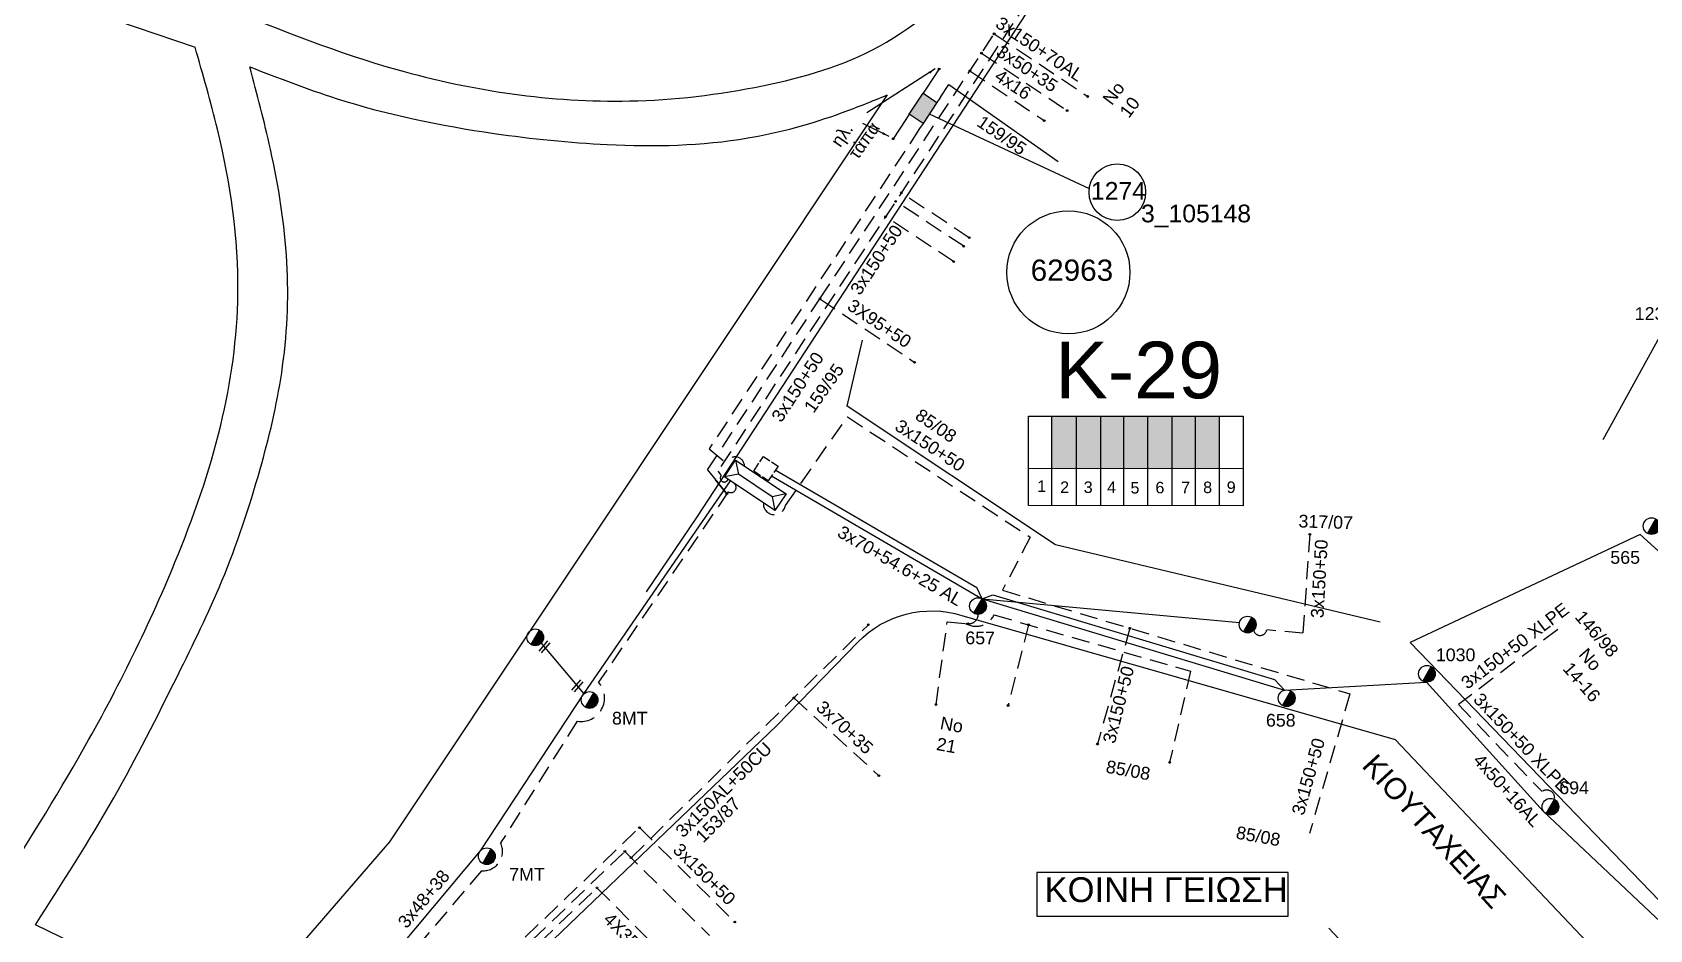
# Model space of a CAD drawing. Header units: millimetres. Extents: x 1421 to 7616, y 908 to 2861.
# Drawn here: x 6312.7 to 6541.2, y 1993 to 2119.8 of the extents above; entities that cross this region are included whole.
import ezdxf
from ezdxf.enums import TextEntityAlignment as Align

# ---------------------------------------------------------------- set-up
doc = ezdxf.new("R2010")
doc.units = ezdxf.units.MM
doc.linetypes.add('DASHED', pattern=[19.05, 12.7, -6.35])
for name, color, linetype, lineweight in [('3x150+50', 7, 'Continuous', 30), ('3x150+50 XLPE', 7, 'SYN_LINE', 30), ('3x48+38', 7, 'SYN_LINE', 30), ('3x70+35', 7, 'Continuous', 30), ('4x16', 7, 'Continuous', 30), ('4X35', 7, 'DASHED', 30), ('Pillar Υποσταθμού', 7, 'SYN_LINE', 30), ('Άγνωστα', 7, 'Continuous', 30), ('Γυμνά εναέρια ΧΤ (3Φ) 4x50AL', 7, 'Continuous', 30), ('Γυμνά εναέρια ΧΤ και ΦΟΠ (3Φ)   4x50+16AL', 7, 'Continuous', 30), ('Καλωδια Χ.Τ. 3x50+35', 7, 'Continuous', 30), ('Καλωδια ΧΤ  3X95+50', 7, 'Continuous', 30), ('Καλώδια ΧΤ   3x150+50CU', 7, 'DASHED', 30), ('Καλώδια ΧΤ   3x150+70AL', 7, 'DASHED', 30), ('Καλώδια ΧΤ   3x150AL+50CU', 7, 'DASHED', 30), ('Συνεστραμμένα ΧΤ   3x70+54.6+25 AL', 7, 'SYN_LINE', 30), ('Υπόγεια Καλώδια Δικτύου ΧΤ   .075', 7, 'DASHED', 30)]:
    doc.layers.add(name, color=color, linetype=linetype, lineweight=lineweight)
for name, color, linetype in [('Link Box 4 Διευθύνσεων', 7, 'Continuous'), ('Pillar OTE', 7, 'Continuous'), ('TEXT ΚΑΛΩΔΙΩΝ', 7, 'Continuous'), ('ΑΓΝΩΣΤΟ ΕΝΑΕΡΙΟ ΚΑΛΩΔΙΟ', 7, 'Continuous'), ('ΑΓΝΩΣΤΟ ΥΠΟΓΕΙΟ ΚΑΛΩΔΙΟ', 7, 'DASHED'), ('Επιγραφές - Σχήματα', 7, 'Continuous'), ('Μηχανική τομή', 7, 'Continuous'), ('Περίπτερο', 7, 'Continuous'), ('Στύλος ΦΜ', 7, 'Continuous'), ('Στύλος ΦΜ @ 1', 7, 'Continuous'), ('Συνδέσεις', 7, 'Continuous'), ('Υποσταθμός πόλεως', 7, 'Continuous'), ('Υπόβαθρο ΔΕΗ', 7, 'Continuous')]:
    doc.layers.add(name, color=color, linetype=linetype)
doc.styles.add('arial', font='ARIAL.TTF')
doc.styles.get("Standard").update_dxf_attribs({"font": 'ARIAL.TTF', "height": 1.8})
doc.linetypes.add('SYN_LINE', pattern='A,0.5,-0.0001,["/\\/\\/\\/",Standard,S=0.1,R=0,X=0,Y=-0.05],-0.25', length=0.7501)
doc.dimstyles.new('ISO-25', dxfattribs={"dimtxt": 2.5, "dimasz": 2.5, "dimexe": 1.25, "dimexo": 0.625, "dimtad": 1, "dimtxsty": 'Standard', "dimcen": 2.5, "dimadec": 0, "dimazin": 0, "dimtfac": 1, "dimtmove": 0, "dimatfit": 3, "dimfxl": 1, "dimarcsym": 0})

# ---------------------------------------------------------------- blocks, each defined once
blk = doc.blocks.new('ΥΠΑΡΧΩΝ ΤΣΙΜΕΝΤΕΝΙΟΣ ΣΤΥΛΟΣ')
at = {"layer": 'Στύλος ΦΜ'}
blk.add_hatch(color=7, dxfattribs=at).paths.add_polyline_path([(-1.29, -2.28, 0.574793), (2.62, 0, 0.268822), (1.3, 2.27)])
at = {"layer": 'Στύλος ΦΜ', "color": 7}
blk.add_line((-1.29, -2.28), (1.3, 2.27), dxfattribs=at)
blk.add_circle((0, 0), 2.62, dxfattribs=at)
at = {"layer": 'Στύλος ΦΜ', "flags": 4}
for tag, p in [('ΑΡΙΘΜΟΣ', (-4.68, 8.05)), ('ΤΥΠΟΣ', (-4.91, 3.03))]:
    blk.add_attdef(tag, p, '', height=4, dxfattribs=at)
blk = doc.blocks.new('ΥΠΟΣΤΑΘΜΟΣ ΠΟΛΕΩΣ')
at = {"layer": 'Υποσταθμός πόλεως', "linetype": 'Continuous', "ltscale": 40}
blk.add_lwpolyline([(-8.57, 2.82), (8.57, 2.82), (8.57, -2.82), (-8.57, -2.82)], close=True, dxfattribs=at)
for points in [[(-5.75, 0), (-8.57, 2.82)], [(5.75, 0), (8.57, 2.82)], [(-8.57, -2.82), (-5.75, 0)], [(-5.75, 0), (5.75, 0)], [(8.57, -2.82), (5.75, 0)]]:
    blk.add_lwpolyline(points, dxfattribs=at)
at = {"layer": 'Υποσταθμός πόλεως', "linetype": 'SYN_LINE', "ltscale": 40, "flags": 1}
for tag, p in [('ΜΕΤΑΣΧΗΜΑΤΙΣΜΟΣ', (10.6, 2.39)), ('ΙΣΧΥΣ', (10.58, -0.41)), ('ΑΡΙΘΜΟΣ', (10.7, -3.13))]:
    blk.add_attdef(tag, p, '', height=1.8, dxfattribs=at)
blk = doc.blocks.new('PILLAR YPOSTATHMOU')
at = {"layer": 'Περίπτερο', "ltscale": 40}
for points in [[(540.43, 2525.12), (540.43, 2526.01), (541.51, 2526.01)], [(541.59, 2523.53), (540.43, 2523.53), (540.43, 2524.86)], [(541.82, 2526.01), (542.91, 2526.01), (542.91, 2524.95)], [(542.91, 2524.59), (542.91, 2523.53), (541.92, 2523.53)]]:
    blk.add_lwpolyline(points, dxfattribs=at)
blk = doc.blocks.new('_ΣΥΝΔΕΣΗ')
at = {"layer": 'Συνδέσεις', "linetype": 'SYN_LINE', "ltscale": 40}
blk.add_hatch(color=256, dxfattribs=at).paths.add_polyline_path([(0.5, -0.01, 1), (-0.5, -0.01, 1)])
at = {"layer": 'Συνδέσεις'}
blk.add_circle((0, -0.01), 0.5, dxfattribs=at)
blk = doc.blocks.new('LINK BOX 4 ΑΝΑΧΩΡΗΣΕΩΝ')
at = {"layer": 'Link Box 4 Διευθύνσεων', "ltscale": 40}
blk.add_hatch(color=256, dxfattribs=at).paths.add_polyline_path([(-3.54, 0), (-3.54, -4.67), (3.54, -4.67), (3.54, 0)])
for p, q in [((-3.54, 0), (-5.33, 0)), ((5.33, 0), (3.54, 0)), ((-3.54, -4.67), (-5.33, -4.67)), ((5.33, -4.67), (3.54, -4.67))]:
    blk.add_line(p, q, dxfattribs=at)
blk.add_lwpolyline([(-3.54, -4.67), (-3.54, 0), (3.54, 0), (3.54, -4.67)], close=True, dxfattribs=at)
blk = doc.blocks.new('ΜΗΧΑΝΙΚΗ ΤΟΜΗ')
at = {"layer": 'Μηχανική τομή', "ltscale": 40}
for p, q in [((-3.79, 1.21), (3.79, 1.21)), ((3.79, -0.34), (-3.79, -0.34))]:
    blk.add_line(p, q, dxfattribs=at)

msp = doc.modelspace()

# ---------------------------------------------------------------- hatches: boundary and pattern name
at = {"layer": 'Καλώδια ΧΤ   3x150AL+50CU', "linetype": 'DASHED', "lineweight": -3, "ltscale": 0.2}
h = msp.add_hatch(color=5, dxfattribs=at)
h.dxf.hatch_style = 1
h.paths.add_polyline_path([(6460.19, 2065.54), (6456.75, 2065.54), (6456.75, 2058.18), (6460.19, 2058.17)])
h = msp.add_hatch(color=30, dxfattribs=at)
h.dxf.hatch_style = 1
h.paths.add_polyline_path([(6460.19, 2058.17), (6463.63, 2058.17), (6463.63, 2065.54), (6460.19, 2065.54)])
h = msp.add_hatch(color=1, dxfattribs=at)
h.dxf.hatch_style = 1
h.paths.add_polyline_path([(6466.92, 2065.54), (6463.63, 2065.54), (6463.63, 2058.17), (6466.92, 2058.17)])
h = msp.add_hatch(color=2, dxfattribs=at)
h.dxf.hatch_style = 1
h.paths.add_polyline_path([(6466.92, 2058.17), (6470.31, 2058.16), (6470.31, 2065.54), (6466.92, 2065.54)])
h = msp.add_hatch(color=85, dxfattribs=at)
h.dxf.hatch_style = 1
h.paths.add_polyline_path([(6470.31, 2058.16), (6473.71, 2058.16), (6473.71, 2065.53), (6470.31, 2065.54)])
h = msp.add_hatch(color=6, dxfattribs=at)
h.dxf.hatch_style = 1
h.paths.add_polyline_path([(6473.65, 2058.16), (6477.04, 2058.16), (6477.04, 2065.53), (6473.65, 2065.53)])
h = msp.add_hatch(color=151, dxfattribs=at)
h.dxf.hatch_style = 1
h.paths.add_polyline_path([(6477.03, 2058.16), (6480.43, 2058.16), (6480.43, 2065.53), (6477.03, 2065.53)])

# ---------------------------------------------------------------- linework, layer by layer
at = {"layer": '3x150+50', "color": 5, "linetype": 'DASHED', "lineweight": -3, "ltscale": 0.2}
msp.add_lwpolyline([(6478.44, 2158.87), (6475.44, 2154.4, 0.385783), (6472.58, 2153.38), (6472.19, 2152.79), (6409.55, 2057.77), (6410.04, 2057.17, 1.240694), (6410.99, 2056.63)], format="xyb", dxfattribs=at)
at = {"layer": '3x150+50', "color": 1, "linetype": 'DASHED', "lineweight": -3, "ltscale": 0.2}
msp.add_lwpolyline([(6423.98, 2082.13), (6448.59, 2119.54)], dxfattribs=at)
at = {"layer": '3x150+50', "color": 85, "linetype": 'DASHED', "lineweight": -3, "ltscale": 0.2}
msp.add_lwpolyline([(6438.05, 2106.15), (6408.34, 2060.93), (6410.72, 2058.93, -0.823849), (6413.33, 2058.45)], format="xyb", dxfattribs=at)
at = {"layer": '3x150+50', "color": 5, "linetype": 'DASHED', "lineweight": -3, "ltscale": 0.2}
for points in [[(6444.28, 2089.54), (6434.67, 2095.88)], [(6445.07, 2090.75), (6435.46, 2097.08)], [(6442.86, 2087.38), (6433.25, 2093.71)]]:
    msp.add_lwpolyline(points, dxfattribs=at)
at = {"layer": '3x150+50', "color": 151, "linetype": 'DASHED', "lineweight": -3, "ltscale": 0.2}
msp.add_lwpolyline([(6415.99, 2053.3, 0.947934), (6419.09, 2052.91), (6427.86, 2065.43), (6453.67, 2048.45), (6449.76, 2040.95), (6498.83, 2026.3), (6493.13, 2006.59)], format="xyb", dxfattribs=at)
at = {"layer": '3x150+50', "color": 1, "linetype": 'DASHED', "lineweight": -3, "ltscale": 0.2}
msp.add_lwpolyline([(6493.18, 2048.85), (6492.18, 2034.91), (6487.08, 2035.34, -0.813723), (6485.24, 2035.3, 1.594358)], format="xyb", dxfattribs=at)
at = {"layer": '3x150+50', "color": 133, "linetype": 'DASHED', "lineweight": -3, "ltscale": 0.2}
msp.add_lwpolyline([(6467.75, 2035.58), (6463.17, 2019.23)], dxfattribs=at)
at = {"layer": '3x150+50', "color": 151, "linetype": 'DASHED', "lineweight": -3, "ltscale": 0.2}
msp.add_lwpolyline([(6398.47, 2007.42), (6411.94, 1994.09)], dxfattribs=at)
at = {"layer": '3x150+50 XLPE', "color": 2, "linetype": 'DASHED', "lineweight": -3, "ltscale": 0.2}
msp.add_lwpolyline([(6528.21, 2035.42), (6514.18, 2024.82), (6525.97, 2012.52, -0.674766), (6527.74, 2011.4, 2.301035)], format="xyb", dxfattribs=at)
at = {"layer": '3x48+38', "color": 30, "lineweight": -3, "ltscale": 0.1}
msp.add_lwpolyline([(6342.11, 1963.61), (6376.03, 2004.15), (6390.63, 2026.31), (6411.32, 2056.41)], dxfattribs=at)
at = {"layer": '3x70+35', "color": 27, "linetype": 'DASHED', "lineweight": -3, "ltscale": 0.2}
msp.add_lwpolyline([(6420.28, 2025.74), (6432.3, 2014.76)], dxfattribs=at)
at = {"layer": '4x16', "color": 1, "linetype": 'DASHED', "lineweight": -3, "ltscale": 0.2}
msp.add_lwpolyline([(6445.15, 2114.31), (6455.64, 2107.28)], dxfattribs=at)
at = {"layer": '4X35', "color": 1, "lineweight": -3, "ltscale": 0.2}
msp.add_lwpolyline([(6392.48, 1998.91), (6402.96, 1988.43)], dxfattribs=at)
at = {"layer": 'Pillar OTE', "lineweight": -3, "ltscale": 40}
for points in [[(6453.42, 2052.9), (6453.42, 2065.54), (6483.75, 2065.53), (6483.75, 2052.87), (6453.42, 2052.9)], [(6456.75, 2052.89), (6456.75, 2065.54)], [(6460.19, 2052.89), (6460.19, 2065.54)], [(6463.63, 2052.89), (6463.63, 2065.54)], [(6466.92, 2052.88), (6466.92, 2065.54)], [(6470.31, 2052.88), (6470.31, 2065.54)], [(6473.71, 2052.88), (6473.71, 2065.53)], [(6477.04, 2052.87), (6477.04, 2065.53)], [(6480.43, 2052.87), (6480.43, 2065.53)], [(6453.42, 2058.18), (6483.75, 2058.15)]]:
    msp.add_lwpolyline(points, dxfattribs=at)
at = {"layer": 'ΑΓΝΩΣΤΟ ΕΝΑΕΡΙΟ ΚΑΛΩΔΙΟ', "color": 30, "lineweight": -3, "ltscale": 0.1}
msp.add_lwpolyline([(6384.6, 2033.48), (6390.63, 2026.31)], dxfattribs=at)
at = {"layer": 'ΑΓΝΩΣΤΟ ΥΠΟΓΕΙΟ ΚΑΛΩΔΙΟ', "color": 2, "lineweight": -3, "ltscale": 0.2}
for points in [[(6440.37, 2024.81), (6441.95, 2036.47), (6444.87, 2036.22, 0.433505), (6446.34, 2037.54, -0.980181)], [(6444.6, 2036.24, 0.435638), (6448.58, 2037.46, 0.352566)]]:
    msp.add_lwpolyline(points, format="xyb", dxfattribs=at)
for points in [[(6448.58, 2037.46), (6476.31, 2029.52)], [(6476.31, 2029.52), (6473.36, 2016.64)]]:
    msp.add_lwpolyline(points, dxfattribs=at)
at = {"layer": 'Γυμνά εναέρια ΧΤ (3Φ) 4x50AL', "color": 7, "lineweight": -3, "ltscale": 0.1}
for p, q in [((6440.81, 2114.58), (6439.03, 2111.88)), ((6436.1, 2107.43), (6434.33, 2104.73))]:
    msp.add_line(p, q, dxfattribs=at)
msp.add_lwpolyline([(6440.98, 2110.6), (6442.16, 2112.39), (6457.64, 2101.51)], dxfattribs=at)
at = {"layer": 'Γυμνά εναέρια ΧΤ (3Φ) 4x50AL', "color": 1, "lineweight": -3, "ltscale": 0.1}
msp.add_lwpolyline([(6408.11, 2057.97), (6410.83, 2054.58)], dxfattribs=at)
at = {"layer": 'Γυμνά εναέρια ΧΤ και ΦΟΠ (3Φ)   4x50+16AL', "color": 2, "lineweight": -3, "ltscale": 0.1}
msp.add_lwpolyline([(6489.61, 2026.85), (6509.65, 2027.97), (6526.15, 2009.77), (6542.03, 1994.74), (6549.22, 1988.32)], dxfattribs=at)
at = {"layer": 'Επιγραφές - Σχήματα', "color": 173, "lineweight": -3}
msp.add_lwpolyline([(6454.6, 1994.91), (6490.11, 1994.91), (6490.11, 2001.09), (6454.6, 2001.09)], close=True, dxfattribs=at)
at = {"layer": 'Καλωδια Χ.Τ. 3x50+35', "color": 1, "linetype": 'DASHED', "lineweight": -3, "ltscale": 0.2}
msp.add_lwpolyline([(6446.79, 2116.8), (6458.88, 2108.7)], dxfattribs=at)
at = {"layer": 'Καλωδια ΧΤ  3X95+50', "color": 1, "linetype": 'DASHED', "lineweight": -3, "ltscale": 0.2}
msp.add_lwpolyline([(6423.98, 2082.13), (6437.35, 2073.14)], dxfattribs=at)
at = {"layer": 'Καλώδια ΧΤ   3x150+50CU', "color": 1, "lineweight": -3, "ltscale": 0.2}
msp.add_lwpolyline([(6410.83, 2054.58), (6408.11, 2057.97), (6423.98, 2082.13)], dxfattribs=at)
at = {"layer": 'Καλώδια ΧΤ   3x150+70AL', "color": 1, "lineweight": -3, "ltscale": 0.2}
msp.add_lwpolyline([(6448.59, 2119.54), (6461.79, 2110.69)], dxfattribs=at)
msp.add_lwpolyline([(6411.86, 2056.05, -0.940243), (6411.01, 2054.85), (6392.71, 2027.95, -0.705094), (6389.69, 2022.45), (6378.87, 2005.28, -0.580415), (6376.18, 2001.34), (6349.79, 1970.27)], format="xyb", dxfattribs=at)
at = {"layer": 'Καλώδια ΧΤ   3x150AL+50CU', "color": 27, "lineweight": -3, "ltscale": 0.2}
for points in [[(6397.31, 2003.17), (6430.81, 2036.08)], [(6396.41, 2004.06), (6408.38, 1992.17)]]:
    msp.add_lwpolyline(points, dxfattribs=at)
at = {"layer": 'Καλώδια ΧΤ   3x150AL+50CU', "color": 151, "lineweight": -3, "ltscale": 0.2}
msp.add_lwpolyline([(6341.56, 1975.75, -0.993208), (6342.07, 1975.22), (6348.15, 1969), (6347.48, 1965.34), (6365.06, 1957.87), (6366.72, 1961.8, -0.346648), (6369.47, 1966.27), (6368.59, 1978.79), (6398.47, 2007.42)], format="xyb", dxfattribs=at)
at = {"layer": 'Καλώδια ΧΤ   3x150AL+50CU', "color": 27, "lineweight": -3, "ltscale": 0.2}
msp.add_lwpolyline([(6340.84, 1975.05, -0.993208), (6341.36, 1974.52), (6347.07, 1968.68), (6346.35, 1964.73), (6365.59, 1956.56), (6367.64, 1961.4, -0.43693), (6370.53, 1965.48), (6369.62, 1978.4), (6396.41, 2004.06)], format="xyb", dxfattribs=at)
at = {"layer": 'Καλώδια ΧΤ   3x150AL+50CU', "color": 1, "lineweight": -3, "ltscale": 0.2}
msp.add_lwpolyline([(6340.13, 1974.35, -0.993208), (6340.64, 1973.82), (6346, 1968.35), (6345.23, 1964.13), (6366.12, 1955.25), (6368.91, 1961.85, -0.621162), (6371.61, 1964.43), (6370.65, 1978), (6392.48, 1998.91)], format="xyb", dxfattribs=at)
at = {"layer": 'Συνεστραμμένα ΧΤ   3x70+54.6+25 AL', "color": 2, "lineweight": -3, "ltscale": 15}
for points in [[(6417.14, 2057.1), (6446.88, 2039.74), (6489.61, 2026.85)], [(6417.14, 2057.1), (6446.88, 2039.74)]]:
    msp.add_lwpolyline(points, dxfattribs=at)
at = {"layer": 'Συνεστραμμένα ΧΤ   3x70+54.6+25 AL', "color": 1, "lineweight": -3, "ltscale": 15}
for points in [[(6417.64, 2057.96), (6446.14, 2041.33)], [(6446.88, 2039.74), (6446.14, 2041.33)], [(6446.88, 2039.74), (6448.41, 2040.32)], [(6448.41, 2040.32), (6488.17, 2028.33)], [(6446.88, 2039.74), (6483.24, 2036.38)], [(6489.61, 2026.85), (6488.17, 2028.33)]]:
    msp.add_lwpolyline(points, dxfattribs=at)
at = {"layer": 'Υπόβαθρο ΔΕΗ', "lineweight": -3, "ltscale": 0.1}
for points in [[(6534.59, 2062.24), (6618.66, 2215)], [(6500.57, 2195.08), (6406.53, 2051.21), (6399.41, 2040.74)], [(6256.85, 2137.99), (6266.23, 2141.25), (6335.71, 2117.64)], [(6433.49, 2110.91), (6363.18, 2005.42), (6341.24, 1980.03)], [(6503.12, 2036.43), (6457.24, 2047.35), (6427.83, 2066.97), (6430, 2076.28)], [(6542.56, 1997.06), (6568.24, 2023.09), (6539.84, 2048.82), (6507.35, 2033.57), (6542.56, 1997.06)], [(6203.78, 1846.49), (6341.24, 1980.03), (6313.16, 1993.69)]]:
    msp.add_lwpolyline(points, dxfattribs=at)
at = {"layer": 'Υπόβαθρο ΔΕΗ', "lineweight": -3}
msp.add_lwpolyline([(6439.42, 2108.23), (6462.02, 2097.71)], dxfattribs=at)
at = {"layer": 'Υπόβαθρο ΔΕΗ', "lineweight": -3, "ltscale": 0.1}
msp.add_lwpolyline([(6372.7, 1963.09), (6371.68, 1977.6), (6417.89, 2021.87), (6429.32, 2033.63, -0.281313), (6444.03, 2037.39), (6505.22, 2019.88), (6534.02, 1989.47), (6516.62, 1971.03), (6495.88, 1993.22)], format="xyb", dxfattribs=at)
at = {"layer": 'Υπόβαθρο ΔΕΗ', "lineweight": -3}
msp.add_circle((6465.98, 2097.17), 4, dxfattribs=at)
at = {"layer": 'Υπόβαθρο ΔΕΗ', "lineweight": -3, "ltscale": 0.1}
msp.add_circle((6459.07, 2085.85), 8.69, dxfattribs=at)
for points in [[(6339.85, 2123.24), (6364.22, 2114.5), (6397.06, 2110.06), (6415.88, 2112.21), (6432.37, 2117.8), (6446.99, 2129.26)], [(6306.56, 1996.67), (6319.24, 2017.29), (6332.87, 2044.91), (6339.33, 2064.26), (6341.76, 2082.88), (6338.87, 2106.07), (6335.71, 2117.64)], [(6313.16, 1993.69), (6324.23, 2011.64), (6333.25, 2028.92), (6339.5, 2042.28), (6344.89, 2058.03), (6347.94, 2071.68), (6348.68, 2087.28), (6346.35, 2103.26), (6343.45, 2114.88)], [(6343.45, 2114.88), (6355.62, 2110.43), (6377.97, 2105.48), (6393.94, 2103.91), (6413.81, 2104.83), (6427.12, 2108.41), (6433.49, 2110.91)]]:
    msp.add_spline(points, degree=3, dxfattribs=at)
at = {"layer": 'Υπόγεια Καλώδια Δικτύου ΧΤ   .075', "color": 2, "lineweight": -3, "ltscale": 0.2}
msp.add_lwpolyline([(6453.43, 2036.07), (6450.55, 2024.67)], dxfattribs=at)

# ---------------------------------------------------------------- block references
at = {"layer": 'Link Box 4 Διευθύνσεων', "lineweight": -3, "xscale": 0.4999999999999998, "yscale": 0.4999999999999998, "zscale": 0.4999999999999998, "rotation": 56.66165717950116}
msp.add_blockref('LINK BOX 4 ΑΝΑΧΩΡΗΣΕΩΝ', (6437.57, 2109.66), dxfattribs=at)
at = {"layer": 'Pillar Υποσταθμού', "lineweight": -3, "ltscale": 0.1, "rotation": 326.3272406220578}
msp.add_blockref('PILLAR YPOSTATHMOU', (4565.69, 257.29), dxfattribs=at)
at = {"layer": 'Μηχανική τομή', "lineweight": -3, "xscale": 0.2499999999999679, "yscale": 0.2499999999999679, "zscale": 0.2499999999999679, "rotation": 229.452517810608}
for p in [(6384.99, 2033.02), (6389.63, 2027.51)]:
    msp.add_blockref('ΜΗΧΑΝΙΚΗ ΤΟΜΗ', p, dxfattribs=at)
at = {"layer": 'Στύλος ΦΜ @ 1', "lineweight": -3, "ltscale": 40}
ref = msp.add_blockref('ΥΠΑΡΧΩΝ ΤΣΙΜΕΝΤΕΝΙΟΣ ΣΤΥΛΟΣ', (6545.54, 2078.76), dxfattribs=dict(at, xscale=0.4499999999998181, yscale=0.4499999999998181, zscale=0.4499999999998181))
ref.add_attrib('ΑΡΙΘΜΟΣ', '123', (6539.07, 2079.13), dxfattribs={"layer": 'Στύλος ΦΜ', "height": 1.8, "flags": 4})
ref = msp.add_blockref('ΥΠΑΡΧΩΝ ΤΣΙΜΕΝΤΕΝΙΟΣ ΣΤΥΛΟΣ', (6541.45, 2050.01), dxfattribs=dict(at, xscale=0.4499999999998181, yscale=0.4499999999998181, zscale=0.4499999999998181))
ref.add_attrib('ΑΡΙΘΜΟΣ', '565', (6535.62, 2044.69), dxfattribs={"layer": 'Στύλος ΦΜ', "height": 1.8, "flags": 4})
ref = msp.add_blockref('ΥΠΑΡΧΩΝ ΤΣΙΜΕΝΤΕΝΙΟΣ ΣΤΥΛΟΣ', (6446.3, 2038.72), dxfattribs=dict(at, xscale=0.4499999999998181, yscale=0.4499999999998181, zscale=0.4499999999998181))
ref.add_attrib('ΑΡΙΘΜΟΣ', '657', (6444.51, 2033.32), dxfattribs={"layer": 'Στύλος ΦΜ', "height": 1.8, "flags": 4})
at = {"layer": 'Στύλος ΦΜ @ 1', "lineweight": -3, "ltscale": 40, "xscale": 0.4499999999998181, "yscale": 0.4499999999998181, "zscale": 0.4499999999998181}
for p in [(6484.39, 2036.11), (6383.76, 2034.3)]:
    msp.add_blockref('ΥΠΑΡΧΩΝ ΤΣΙΜΕΝΤΕΝΙΟΣ ΣΤΥΛΟΣ', p, dxfattribs=at)
at = {"layer": 'Στύλος ΦΜ @ 1', "lineweight": -3, "ltscale": 40}
ref = msp.add_blockref('ΥΠΑΡΧΩΝ ΤΣΙΜΕΝΤΕΝΙΟΣ ΣΤΥΛΟΣ', (6509.72, 2029.15), dxfattribs=dict(at, xscale=0.4499999999998181, yscale=0.4499999999998181, zscale=0.4499999999998181))
ref.add_attrib('ΑΡΙΘΜΟΣ', '1030', (6510.97, 2030.93), dxfattribs={"layer": 'Στύλος ΦΜ', "height": 1.8, "flags": 4})
ref = msp.add_blockref('ΥΠΑΡΧΩΝ ΤΣΙΜΕΝΤΕΝΙΟΣ ΣΤΥΛΟΣ', (6391.44, 2025.45), dxfattribs=dict(at, xscale=0.4499999999998181, yscale=0.4499999999998181, zscale=0.4499999999998181))
ref.add_attrib('ΑΡΙΘΜΟΣ', '8ΜΤ', (6394.6, 2021.98), dxfattribs={"layer": 'Στύλος ΦΜ', "height": 1.8, "flags": 4})
ref = msp.add_blockref('ΥΠΑΡΧΩΝ ΤΣΙΜΕΝΤΕΝΙΟΣ ΣΤΥΛΟΣ', (6489.9, 2025.7), dxfattribs=dict(at, xscale=0.4499999999998181, yscale=0.4499999999998181, zscale=0.4499999999998181))
ref.add_attrib('ΑΡΙΘΜΟΣ', '658', (6486.97, 2021.69), dxfattribs={"layer": 'Στύλος ΦΜ', "height": 1.8, "flags": 4})
ref = msp.add_blockref('ΥΠΑΡΧΩΝ ΤΣΙΜΕΝΤΕΝΙΟΣ ΣΤΥΛΟΣ', (6527.16, 2010.38), dxfattribs=dict(at, xscale=0.4499999999998181, yscale=0.4499999999998181, zscale=0.4499999999998181))
ref.add_attrib('ΑΡΙΘΜΟΣ', '694', (6528.41, 2012.16), dxfattribs={"layer": 'Στύλος ΦΜ', "height": 1.8, "flags": 4})
ref = msp.add_blockref('ΥΠΑΡΧΩΝ ΤΣΙΜΕΝΤΕΝΙΟΣ ΣΤΥΛΟΣ', (6376.92, 2003.38), dxfattribs=dict(at, xscale=0.4499999999998181, yscale=0.4499999999998181, zscale=0.4499999999998181))
ref.add_attrib('ΑΡΙΘΜΟΣ', '7ΜΤ', (6380.08, 1999.91), dxfattribs={"layer": 'Στύλος ΦΜ', "height": 1.8, "flags": 4})
at = {"layer": 'Συνδέσεις', "lineweight": -3, "xscale": 0.25, "yscale": 0.25, "zscale": 0.25}
for p in [(6448.59, 2119.54), (6446.79, 2116.81), (6440.81, 2114.58), (6445.15, 2114.31), (6458.88, 2108.7), (6461.79, 2110.69), (6455.64, 2107.28), (6434.33, 2104.73), (6434.67, 2095.88), (6435.47, 2097.08), (6433.25, 2093.72), (6445.07, 2090.75), (6444.28, 2089.54), (6442.86, 2087.38), (6423.98, 2082.13), (6437.35, 2073.15), (6410.83, 2054.58), (6493.18, 2048.85), (6430.81, 2036.09), (6444.87, 2036.22), (6453.43, 2036.07), (6467.75, 2035.59), (6420.29, 2025.74), (6440.37, 2024.81), (6450.55, 2024.67), (6463.18, 2019.23), (6473.37, 2016.64), (6432.3, 2014.76), (6398.47, 2007.42), (6396.41, 2004.06), (6397.31, 2003.17), (6392.48, 1998.91), (6411.94, 1994.09)]:
    msp.add_blockref('_ΣΥΝΔΕΣΗ', p, dxfattribs=at)
at = {"layer": 'Υποσταθμός πόλεως', "lineweight": -3, "xscale": 0.4999999999999999, "yscale": 0.4999999999999999, "zscale": 0.4999999999999999, "rotation": 146.3272406220614}
msp.add_blockref('ΥΠΟΣΤΑΘΜΟΣ ΠΟΛΕΩΣ', (6414.84, 2055.76), dxfattribs=at)

# ---------------------------------------------------------------- texts
at = {"lineweight": -3, "ltscale": 30, "char_height": 1.63, "width": 11.2573, "attachment_point": 1}
for s, insert in [('1', (6454.66, 2056.46)), ('2', (6457.9, 2056.32)), ('3', (6461.23, 2056.32)), ('4', (6464.54, 2056.32)), ('5', (6467.84, 2056.24)), ('6', (6471.36, 2056.27)), ('7', (6474.99, 2056.27)), ('8', (6478.1, 2056.3)), ('9', (6481.43, 2056.32))]:
    msp.add_mtext(s, dxfattribs=dict(at, insert=insert))
at = {"lineweight": -3, "ltscale": 40, "insert": (6502.59, 2018.08), "char_height": 3, "width": 64.8866, "attachment_point": 1, "rotation": 312.4278, "style": 'arial'}
msp.add_mtext('KIOYTAXEIAΣ', dxfattribs=at)
at = {"layer": 'TEXT ΚΑΛΩΔΙΩΝ', "lineweight": -3, "ltscale": 0.1, "style": 'arial'}
for s, rotation, p in [('3x150+70AL', 326.1688, (6455.01, 2117.4)), (' 3x50+35', 326.1688, (6452.95, 2114.84)), ('4x16', 326.1688, (6451.25, 2112.39)), ('3x150+50', 56.6617, (6431.94, 2087.63)), (' 3X95+50', 326.0864, (6432.1, 2078.84)), ('3x150+50', 56.6851, (6420.81, 2069.67)), ('3x150+50', 326.6499, (6439.53, 2061.41)), (' 3x70+54.6+25 AL', 329.7297, (6435, 2044.59)), ('3x150+50 ', 86.7436, (6494.53, 2042.92)), ('3x150+50 XLPE', 37.0611, (6522.15, 2033.1)), ('3x150+50 ', 75.6594, (6466.22, 2025.13)), ('3x70+35', 317.563, (6427.49, 2021.59)), ('3x150+50 XLPE', 313.7996, (6523.11, 2019.44)), ('3x150+50 ', 74.1756, (6493.05, 2014.98)), ('3x150AL+50CU', 44.4976, (6410.37, 2012.78)), ('4x50+16AL', 312.1949, (6521.08, 2012.69)), ('3x150+50', 315.3049, (6407.65, 2000.86)), ('3x48+38', 50.075, (6368, 1997.36)), ('4X35', 315.0079, (6395.96, 1992.88))]:
    msp.add_text(s, height=1.8, rotation=rotation, dxfattribs=at).set_placement(p, align=Align.MIDDLE_CENTER)
at = {"layer": 'Άγνωστα', "color": 7, "lineweight": -3}
note = msp.add_mtext_dynamic_manual_height_columns('No ', width=1.8, gutter_width=2.31, heights=[0.73, 0], dxfattribs=dict(at, insert=(6461.29, 2107.13), char_height=1.8, attachment_point=1, rotation=53))
for column, words in zip(note.columns.linked_columns, ['10']):
    column.text = words
note = msp.add_mtext_dynamic_manual_height_columns('ηλ. ', width=1.8, gutter_width=2.31, heights=[0.73, 0], dxfattribs=dict(at, insert=(6423.01, 2101.06), char_height=1.8, attachment_point=1, rotation=54.9717))
for column, words in zip(note.columns.linked_columns, ['τάπα']):
    column.text = words
at = {"layer": 'Άγνωστα', "color": 7, "lineweight": -3, "char_height": 1.8, "attachment_point": 1}
for s, insert, rotation in [('159/95', (6447.01, 2108.13), 325.6123), ('159/95', (6421.6, 2066.88), 54.9717), ('85/08', (6438.29, 2066.73), 325.616), ('317/07', (6491.61, 2051.64), 357.995), ('146/98', (6531.86, 2038.29), 311.2119), ('85/08', (6464.58, 2016.98), 349.7759), ('153/87', (6406.21, 2006.43), 45.1498), ('85/08', (6482.95, 2007.67), 349.7759)]:
    msp.add_mtext_dynamic_manual_height_columns(s, width=1.8, gutter_width=2.31, heights=[0.73], dxfattribs=dict(at, insert=insert, rotation=rotation))
at = {"layer": 'Άγνωστα', "color": 7, "lineweight": -3, "char_height": 2.5, "width": 4.551914400963142e-14, "attachment_point": 1}
for s, insert in [('1274', (6462.25, 2098.61)), ('3_105148', (6469.33, 2095.42))]:
    msp.add_mtext(s, dxfattribs=dict(at, insert=insert))
at = {"layer": 'Άγνωστα', "color": 7, "lineweight": -3}
note = msp.add_mtext_dynamic_manual_height_columns('No ', width=1.8, gutter_width=2.31, heights=[0.73, 0], dxfattribs=dict(at, insert=(6529.69, 2036.07), char_height=1.8, attachment_point=1, rotation=311.2119))
for column, words in zip(note.columns.linked_columns, ['14-16']):
    column.text = words
note = msp.add_mtext_dynamic_manual_height_columns('No ', width=1.8, gutter_width=2.31, heights=[0.73, 0], dxfattribs=dict(at, insert=(6437.12, 2023.86), char_height=1.8, attachment_point=1, rotation=349.7759))
for column, words in zip(note.columns.linked_columns, ['21']):
    column.text = words
at = {"layer": 'Επιγραφές - Σχήματα', "color": 173, "lineweight": -3, "insert": (6455.69, 2000.41), "char_height": 3.5, "width": 35.1311, "attachment_point": 1}
msp.add_mtext('KOINH ΓΕΙΩΣΗ', dxfattribs=at)
at = {"layer": 'Υπόβαθρο ΔΕΗ', "lineweight": -3, "width": 84.6573, "attachment_point": 1}
for s, insert, char_height in [('62963', (6453.74, 2087.66), 3), ('K-29', (6457.18, 2076.06), 8)]:
    msp.add_mtext(s, dxfattribs=dict(at, insert=insert, char_height=char_height))

# ---------------------------------------------------------------- leaders
at = {"layer": 'Επιγραφές - Σχήματα', "lineweight": -3, "ltscale": 40}
for points in [[(6440.27, 2114.59), (6430.6, 2108.37)], [(6433.74, 2105.05), (6430.05, 2106.9)]]:
    msp.add_leader(points, dimstyle='ISO-25', override={"dimasz": 1, "dimtad": 0}, dxfattribs=at)

doc.saveas('drawing.dxf')
